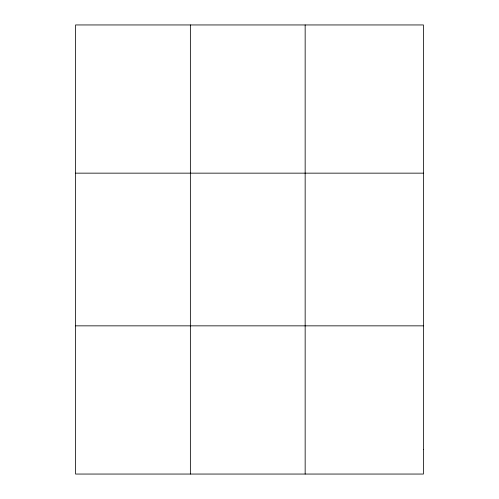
<?xml version="1.0" encoding="UTF-8"?>
<svg xmlns="http://www.w3.org/2000/svg" width="499" height="499" viewBox="0 0 499 499"><rect width="100%" height="100%" fill="white"/><g stroke="black" fill="none" stroke-linecap="round" stroke-linejoin="round"><path stroke-width="0.75" d="M190.369 474.05L190.369 24.95M305.157 474.05L305.157 24.95M75.574 173.153L423.426 173.153M75.574 325.847L423.426 325.847M423.426 449.349L423.426 474.05L75.574 474.05L75.574 24.95L423.426 24.95L423.426 449.349"/></g></svg>
